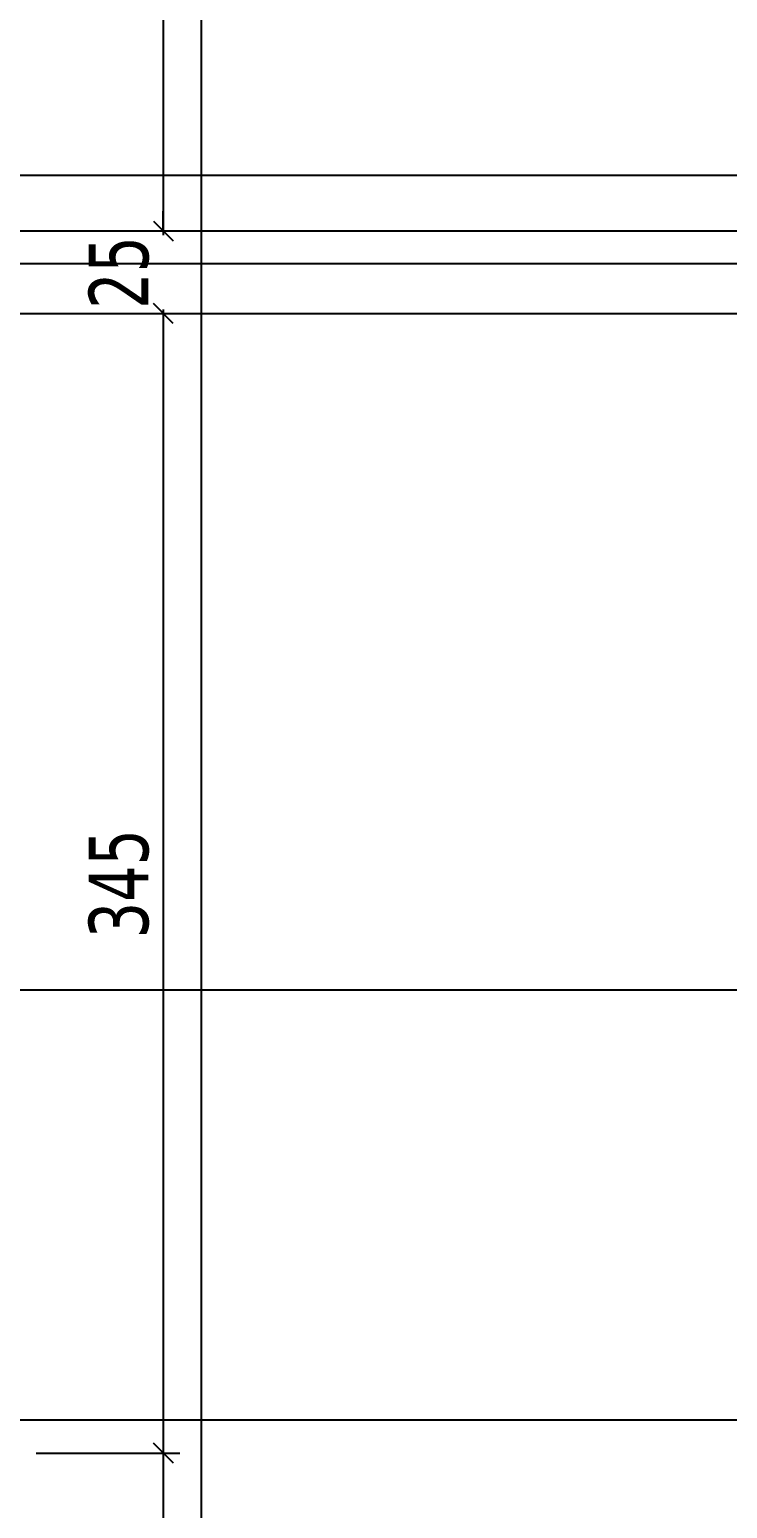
# Model space of a CAD drawing. Header units: millimetres. Extents: x 43168.9 to 43194.6, y -25545.1 to -25543.4.
# Drawn here: x 43169.0936 to 43169.1358, y -25543.9153 to -25543.8257 of the extents above; entities that cross this region are included whole.
import ezdxf

# ---------------------------------------------------------------- set-up
doc = ezdxf.new("R2010")
doc.units = ezdxf.units.MM
doc.header["$LTSCALE"] = 200
doc.linetypes.add('DASHDOT', pattern=[1, 0.5, -0.25, 0, -0.25])
doc.linetypes.add('DASHDOT2', pattern=[0.5, 0.25, -0.125, 0, -0.125])
for name, color, linetype in [('aks_sgh', 5, 'DASHDOT2'), ('duv_sgh', 4, 'Continuous'), ('olcuic_sgh', 183, 'Continuous'), ('yapi-yaklasma_sgh', 41, 'DASHDOT')]:
    doc.layers.add(name, color=color, linetype=linetype)
doc.styles.add('dim', font='VERDANA.TTF', dxfattribs={"width": 0.7})

msp = doc.modelspace()

# ---------------------------------------------------------------- linework, layer by layer
at = {"color": 0, "linetype": 'ByBlock', "lineweight": -2}
for p, q in [((43169.101094, -25543.837319), (43169.102294, -25543.838519)), ((43169.101094, -25543.837319), (43169.102294, -25543.838519)), ((43169.102294, -25543.843519), (43169.101094, -25543.842319)), ((43169.102294, -25543.843519), (43169.101094, -25543.842319)), ((43169.101094, -25543.911319), (43169.102294, -25543.912519)), ((43169.102294, -25543.912519), (43169.101094, -25543.911319))]:
    msp.add_line(p, q, dxfattribs=at)
at = {"layer": 'aks_sgh'}
for p, q in [((43169.99088, -25543.839919), (43169.014878, -25543.839919)), ((43169.99088, -25543.909919), (43169.014878, -25543.909919))]:
    msp.add_line(p, q, dxfattribs=at)
at = {"layer": 'duv_sgh'}
for p, q in [((43169.093, -25543.837919), (43169.143868, -25543.837919)), ((43169.093, -25543.842919), (43169.143868, -25543.842919))]:
    msp.add_line(p, q, dxfattribs=at)
at = {"layer": 'olcuic_sgh'}
for p, q in [((43169.101694, -25543.798805), (43169.101694, -25543.838169)), ((43169.09175, -25543.834534), (43169.366129, -25543.834534)), ((43169.101694, -25543.837919), (43169.101694, -25543.836719)), ((43169.095, -25543.837919), (43169.102694, -25543.837919)), ((43169.095, -25543.837919), (43169.102694, -25543.837919)), ((43169.101694, -25543.842669), (43169.101694, -25543.912169)), ((43169.095, -25543.842919), (43169.102694, -25543.842919)), ((43169.095, -25543.842919), (43169.102694, -25543.842919)), ((43169.101694, -25543.842919), (43169.101694, -25543.844119)), ((43169.09175, -25543.883862), (43169.192129, -25543.883862)), ((43169.101694, -25543.911669), (43169.101694, -25544.78367)), ((43169.094, -25543.911919), (43169.102694, -25543.911919)), ((43169.094, -25543.911919), (43169.102694, -25543.911919))]:
    msp.add_line(p, q, dxfattribs=at)
at = {"layer": 'yapi-yaklasma_sgh'}
msp.add_line((43169.104, -25544.787591), (43169.104, -25543.794758), dxfattribs=at)

# ---------------------------------------------------------------- texts
at = {"layer": 'olcuic_sgh', "color": 2, "style": 'dim', "width": 0.7}
for s, p in [('25', (43169.100781, -25543.842636)), ('345', (43169.100781, -25543.880743))]:
    msp.add_text(s, height=0.0036, rotation=90, dxfattribs=at).set_placement(p)

doc.saveas('drawing.dxf')
